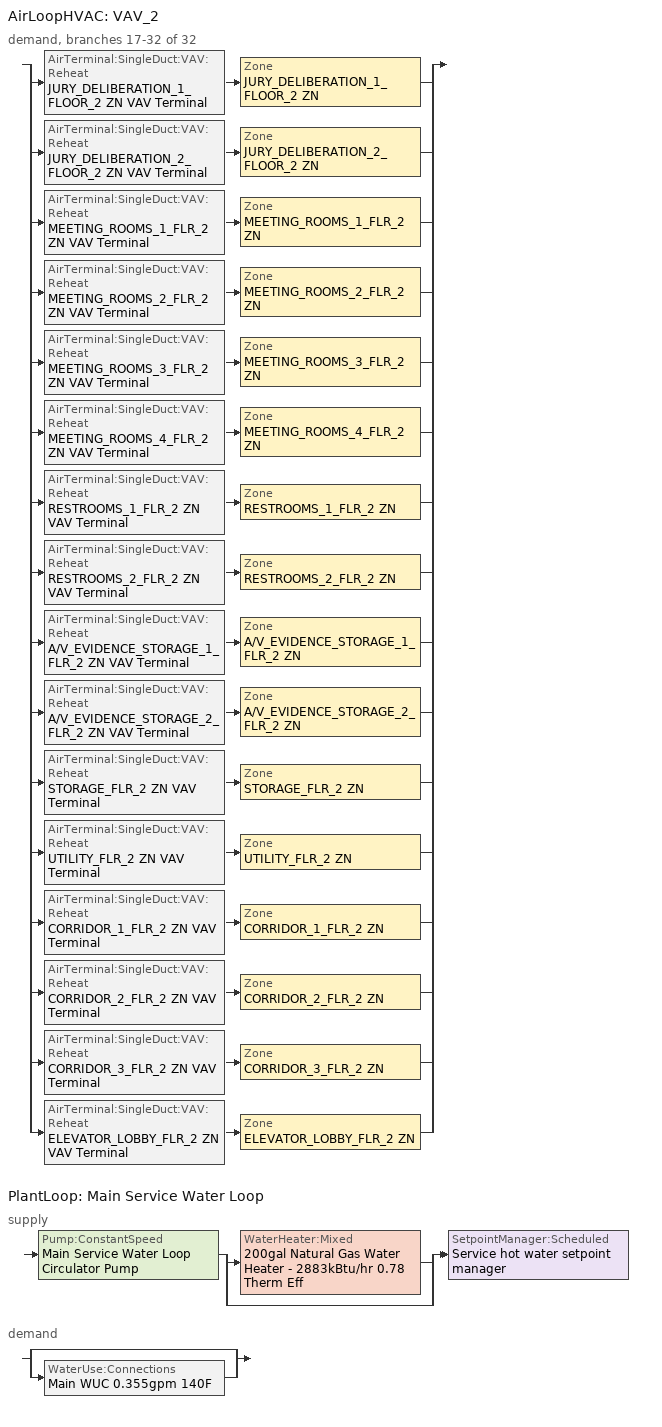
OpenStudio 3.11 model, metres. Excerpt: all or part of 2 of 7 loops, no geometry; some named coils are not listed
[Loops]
AirLoopHVAC 'VAV_2'
 demand, branches 17-32 of 32: split
  | AirTerminal:SingleDuct:VAV:Reheat 'JURY_DELIBERATION_1_FLOOR_2 ZN VAV Terminal' > Zone 'JURY_DELIBERATION_1_FLOOR_2 ZN'
  | AirTerminal:SingleDuct:VAV:Reheat 'JURY_DELIBERATION_2_FLOOR_2 ZN VAV Terminal' > Zone 'JURY_DELIBERATION_2_FLOOR_2 ZN'
  | AirTerminal:SingleDuct:VAV:Reheat 'MEETING_ROOMS_1_FLR_2 ZN VAV Terminal' > Zone 'MEETING_ROOMS_1_FLR_2 ZN'
  | AirTerminal:SingleDuct:VAV:Reheat 'MEETING_ROOMS_2_FLR_2 ZN VAV Terminal' > Zone 'MEETING_ROOMS_2_FLR_2 ZN'
  | AirTerminal:SingleDuct:VAV:Reheat 'MEETING_ROOMS_3_FLR_2 ZN VAV Terminal' > Zone 'MEETING_ROOMS_3_FLR_2 ZN'
  | AirTerminal:SingleDuct:VAV:Reheat 'MEETING_ROOMS_4_FLR_2 ZN VAV Terminal' > Zone 'MEETING_ROOMS_4_FLR_2 ZN'
  | AirTerminal:SingleDuct:VAV:Reheat 'RESTROOMS_1_FLR_2 ZN VAV Terminal' > Zone 'RESTROOMS_1_FLR_2 ZN'
  | AirTerminal:SingleDuct:VAV:Reheat 'RESTROOMS_2_FLR_2 ZN VAV Terminal' > Zone 'RESTROOMS_2_FLR_2 ZN'
  | AirTerminal:SingleDuct:VAV:Reheat 'A/V_EVIDENCE_STORAGE_1_FLR_2 ZN VAV Terminal' > Zone 'A/V_EVIDENCE_STORAGE_1_FLR_2 ZN'
  | AirTerminal:SingleDuct:VAV:Reheat 'A/V_EVIDENCE_STORAGE_2_FLR_2 ZN VAV Terminal' > Zone 'A/V_EVIDENCE_STORAGE_2_FLR_2 ZN'
  | AirTerminal:SingleDuct:VAV:Reheat 'STORAGE_FLR_2 ZN VAV Terminal' > Zone 'STORAGE_FLR_2 ZN'
  | AirTerminal:SingleDuct:VAV:Reheat 'UTILITY_FLR_2 ZN VAV Terminal' > Zone 'UTILITY_FLR_2 ZN'
  | AirTerminal:SingleDuct:VAV:Reheat 'CORRIDOR_1_FLR_2 ZN VAV Terminal' > Zone 'CORRIDOR_1_FLR_2 ZN'
  | AirTerminal:SingleDuct:VAV:Reheat 'CORRIDOR_2_FLR_2 ZN VAV Terminal' > Zone 'CORRIDOR_2_FLR_2 ZN'
  | AirTerminal:SingleDuct:VAV:Reheat 'CORRIDOR_3_FLR_2 ZN VAV Terminal' > Zone 'CORRIDOR_3_FLR_2 ZN'
  | AirTerminal:SingleDuct:VAV:Reheat 'ELEVATOR_LOBBY_FLR_2 ZN VAV Terminal' > Zone 'ELEVATOR_LOBBY_FLR_2 ZN'
PlantLoop 'Main Service Water Loop'
 supply: Pump:ConstantSpeed 'Main Service Water Loop Circulator Pump' > split
  | WaterHeater:Mixed '200gal Natural Gas Water Heater - 2883kBtu/hr 0.78 Therm Eff'
  | bypass
  join > SetpointManager:Scheduled 'Service hot water setpoint manager'
 demand: split
  | bypass
  | WaterUse:Connections 'Main WUC 0.355gpm 140F'
[Sizing:Zone] Zone Cooling Design Supply Air Temperature Input Method=SupplyAirTemperature; Zone Cooling Design Supply Air Temperature {C}=12.7778; Zone Cooling Design Supply Air Temperature Difference {deltaC}=11.11; Zone Heating Design Supply Air Temperature Input Method=SupplyAirTemperature; Zone Heating Design Supply Air Temperature {C}=40; Zone Heating Design Supply Air Temperature Difference {deltaC}=11.11; Zone Cooling Design Supply Air Humidity Ratio {kg-H2O/kg-air}=0.0085; Zone Heating Design Supply Air Humidity Ratio {kg-H2O/kg-air}=0.008; Cooling Design Air Flow Method=DesignDayWithLimit; Heating Design Air Flow Method=DesignDay; Heating Maximum Air Flow Fraction=1; Account for Dedicated Outdoor Air System=No; Dedicated Outdoor Air System Control Strategy=NeutralSupplyAir; Dedicated Outdoor Air Low Setpoint Temperature for Design {C}=autosize; Dedicated Outdoor Air High Setpoint Temperature for Design {C}=autosize; Zone Load Sizing Method=Sensible Load Only No Latent Load; Zone Latent Cooling Design Supply Air Humidity Ratio Input Method=HumidityRatioDifference; Zone Cooling Design Supply Air Humidity Ratio Difference {kgWater/kgDryAir}=0.005; Zone Latent Heating Design Supply Air Humidity Ratio Input Method=HumidityRatioDifference; Zone Humidification Design Supply Air Humidity Ratio Difference {kgWater/kgDryAir}=0.005; Design Minimum Zone Ventilation Efficiency=0; Sizing Option=Coincident; Heating Coil Sizing Method=None; Maximum Heating Capacity To Cooling Load Sizing Ratio {W/W}=1
A/V_EVIDENCE_STORAGE_1_FLR_2 ZN; A/V_EVIDENCE_STORAGE_2_FLR_2 ZN; CORRIDOR_1_FLR_2 ZN; CORRIDOR_2_FLR_2 ZN; CORRIDOR_3_FLR_2 ZN; ELEC/MECH_FLR_0 ZN; ELEVATOR_LOBBY_FLR_2 ZN; JURY_DELIBERATION_1_FLOOR_2 ZN; JURY_DELIBERATION_2_FLOOR_2 ZN; MEETING_ROOMS_1_FLR_2 ZN; MEETING_ROOMS_2_FLR_2 ZN; MEETING_ROOMS_3_FLR_2 ZN; MEETING_ROOMS_4_FLR_2 ZN; RESTROOMS_1_FLR_2 ZN; RESTROOMS_2_FLR_2 ZN; STORAGE_FLR_2 ZN; UTILITY_FLR_2 ZN
[Zone equipment]
A/V_EVIDENCE_STORAGE_1_FLR_2 ZN: A/V_EVIDENCE_STORAGE_1_FLR_2 ZN VAV Terminal
A/V_EVIDENCE_STORAGE_2_FLR_2 ZN: A/V_EVIDENCE_STORAGE_2_FLR_2 ZN VAV Terminal
CORRIDOR_1_FLR_2 ZN: CORRIDOR_1_FLR_2 ZN VAV Terminal
CORRIDOR_2_FLR_2 ZN: CORRIDOR_2_FLR_2 ZN VAV Terminal
CORRIDOR_3_FLR_2 ZN: CORRIDOR_3_FLR_2 ZN VAV Terminal
ELEVATOR_LOBBY_FLR_2 ZN: ELEVATOR_LOBBY_FLR_2 ZN VAV Terminal
JURY_DELIBERATION_1_FLOOR_2 ZN: JURY_DELIBERATION_1_FLOOR_2 ZN VAV Terminal
JURY_DELIBERATION_2_FLOOR_2 ZN: JURY_DELIBERATION_2_FLOOR_2 ZN VAV Terminal
MEETING_ROOMS_1_FLR_2 ZN: MEETING_ROOMS_1_FLR_2 ZN VAV Terminal
MEETING_ROOMS_2_FLR_2 ZN: MEETING_ROOMS_2_FLR_2 ZN VAV Terminal
MEETING_ROOMS_3_FLR_2 ZN: MEETING_ROOMS_3_FLR_2 ZN VAV Terminal
MEETING_ROOMS_4_FLR_2 ZN: MEETING_ROOMS_4_FLR_2 ZN VAV Terminal
RESTROOMS_1_FLR_2 ZN: RESTROOMS_1_FLR_2 ZN VAV Terminal
RESTROOMS_2_FLR_2 ZN: RESTROOMS_2_FLR_2 ZN VAV Terminal
STORAGE_FLR_2 ZN: STORAGE_FLR_2 ZN VAV Terminal
UTILITY_FLR_2 ZN: UTILITY_FLR_2 ZN VAV Terminal
[PlantLoop]
Main Service Water Loop: Glycol Concentration=0; Maximum Loop Temperature {C}=60; Minimum Loop Temperature {C}=51.6667; Plant Loop Volume {m3}=Autocalculate; Load Distribution Scheme=Optimal
[Sizing:Plant]
Main Service Water Loop: Loop Type=Heating; Design Loop Exit Temperature {C}=60; Loop Design Temperature Difference {deltaC}=5; Sizing Option=NonCoincident; Zone Timesteps in Averaging Window=1; Coincident Sizing Factor Mode=None
[SetpointManager:Scheduled]
Service hot water setpoint manager: Control Variable=Temperature; Schedule=Service Water Loop Temp - 140F; Setpoint Node or NodeList=Main Service Water Loop Supply Outlet Node
[Pump:ConstantSpeed]
Main Service Water Loop Circulator Pump: Rated Flow Rate {m3/s}=autosize; Rated Pump Head {Pa}=179352; Rated Power Consumption {W}=autosize; Motor Efficiency=0.528571; Fraction of Motor Inefficiencies to Fluid Stream=0; Pump Control Type=Intermittent; Design Power Sizing Method=PowerPerFlowPerPressure; Design Electric Power per Unit Flow Rate {W/(m3/s)}=348701.1; Design Shaft Power per Unit Flow Rate per Unit Head {W-s/m3-Pa}=1.28205
[AirTerminal:SingleDuct:VAV:Reheat] Availability Schedule=Always On Discrete; Maximum Air Flow Rate {m3/s}=AutoSize; Zone Minimum Air Flow Input Method=Constant; Constant Minimum Air Flow Fraction=0.3; Fixed Minimum Air Flow Rate {m3/s}=0; Maximum Hot Water or Steam Flow Rate {m3/s}=AutoSize; Minimum Hot Water or Steam Flow Rate {m3/s}=0; Convergence Tolerance=0.001; Damper Heating Action=Normal; Maximum Flow per Zone Floor Area During Reheat {m3/s-m2}=AutoSize; Maximum Flow Fraction During Reheat=AutoSize; Maximum Reheat Air Temperature {C}=40; Control For Outdoor Air=No
Name | Reheat Coil
JURY_DELIBERATION_1_FLOOR_2 ZN VAV Terminal | JURY_DELIBERATION_1_FLOOR_2 ZN Reheat Coil
JURY_DELIBERATION_2_FLOOR_2 ZN VAV Terminal | JURY_DELIBERATION_2_FLOOR_2 ZN Reheat Coil
MEETING_ROOMS_1_FLR_2 ZN VAV Terminal | MEETING_ROOMS_1_FLR_2 ZN Reheat Coil
MEETING_ROOMS_2_FLR_2 ZN VAV Terminal | MEETING_ROOMS_2_FLR_2 ZN Reheat Coil
MEETING_ROOMS_3_FLR_2 ZN VAV Terminal | MEETING_ROOMS_3_FLR_2 ZN Reheat Coil
MEETING_ROOMS_4_FLR_2 ZN VAV Terminal | MEETING_ROOMS_4_FLR_2 ZN Reheat Coil
RESTROOMS_1_FLR_2 ZN VAV Terminal | RESTROOMS_1_FLR_2 ZN Reheat Coil
RESTROOMS_2_FLR_2 ZN VAV Terminal | RESTROOMS_2_FLR_2 ZN Reheat Coil
A/V_EVIDENCE_STORAGE_1_FLR_2 ZN VAV Terminal | A/V_EVIDENCE_STORAGE_1_FLR_2 ZN Reheat Coil
A/V_EVIDENCE_STORAGE_2_FLR_2 ZN VAV Terminal | A/V_EVIDENCE_STORAGE_2_FLR_2 ZN Reheat Coil
STORAGE_FLR_2 ZN VAV Terminal | STORAGE_FLR_2 ZN Reheat Coil
UTILITY_FLR_2 ZN VAV Terminal | UTILITY_FLR_2 ZN Reheat Coil
CORRIDOR_1_FLR_2 ZN VAV Terminal | CORRIDOR_1_FLR_2 ZN Reheat Coil
CORRIDOR_2_FLR_2 ZN VAV Terminal | CORRIDOR_2_FLR_2 ZN Reheat Coil
CORRIDOR_3_FLR_2 ZN VAV Terminal | CORRIDOR_3_FLR_2 ZN Reheat Coil
ELEVATOR_LOBBY_FLR_2 ZN VAV Terminal | ELEVATOR_LOBBY_FLR_2 ZN Reheat Coil
[WaterHeater:Mixed]
200gal Natural Gas Water Heater - 2883kBtu/hr 0.78 Therm Eff: Tank Volume {m3}=0.757082; Setpoint Temperature Schedule=Service Water Loop Temp - 140F; Deadband Temperature Difference {deltaC}=2; Maximum Temperature Limit {C}=60; Heater Control Type=Cycle; Heater Maximum Capacity {W}=845000; Heater Fuel Type=NaturalGas; Heater Thermal Efficiency=0.78; Off Cycle Parasitic Fuel Consumption Rate {W}=19.9992; Off Cycle Parasitic Fuel Type=NaturalGas; Off Cycle Parasitic Heat Fraction to Tank=0; On Cycle Parasitic Fuel Consumption Rate {W}=19.9992; On Cycle Parasitic Fuel Type=NaturalGas; On Cycle Parasitic Heat Fraction to Tank=0; Ambient Temperature Indicator=ThermalZone; Ambient Temperature Thermal Zone=ELEC/MECH_FLR_0 ZN; Off Cycle Loss Coefficient to Ambient Temperature {W/K}=5.99799; On Cycle Loss Coefficient to Ambient Temperature {W/K}=5.99799; Use Side Effectiveness=1; Source Side Effectiveness=1; Use Side Design Flow Rate {m3/s}=autosize; Source Side Design Flow Rate {m3/s}=autosize; Indirect Water Heating Recovery Time {hr}=1.5; Source Side Flow Control Mode=IndirectHeatPrimarySetpoint
[WaterHeater:Sizing]
200gal Natural Gas Water Heater - 2883kBtu/hr 0.78 Therm Eff: Design Mode=PeakDraw; Time Storage Can Meet Peak Draw {hr}=0.538503; Time for Tank Recovery {hr}=0.5; Nominal Tank Volume for Autosizing Plant Connections {m3}=1
[WaterUse:Equipment:Definition]
Main 0.355gpm 140F: Peak Flow Rate {m3/s}=2.2397e-05; Target Temperature Schedule=Mixed Water At Faucet Temp - 140F; Sensible Fraction Schedule=Fraction Sensible - 0.2; Latent Fraction Schedule=Fraction Latent - 0.05
[WaterUse:Equipment]
Main Service Water Use 0.355gpm 140F: Water Use Equipment Definition=Main 0.355gpm 140F; Flow Rate Fraction Schedule=Courthouse BLDG_SWH_SCH
[WaterUse:Connections]
Main WUC 0.355gpm 140F: Drain Water Heat Exchanger Type=None; Drain Water Heat Exchanger Destination=Plant; Water Use Equipment Name 1=Main Service Water Use 0.355gpm 140F
[Schedule:Constant]
Always On Discrete: Value=1
[Schedule:Ruleset]
Name | Default Day Schedule | Summer Design Day Schedule | Winter Design Day Schedule
Service Water Loop Temp - 140F | Service Water Loop Temp - 140F Default
Courthouse BLDG_SWH_SCH | Courthouse BLDG_SWH_SCH Default | Courthouse BLDG_SWH_SCH Summer Design Day | Courthouse BLDG_SWH_SCH Winter Design Day
Fraction Sensible - 0.2 | Fraction Sensible - 0.2 Default
Fraction Latent - 0.05 | Fraction Latent - 0.05 Default
Mixed Water At Faucet Temp - 140F | Mixed Water At Faucet Temp - 140F Default
[Schedule:Day]
Service Water Loop Temp - 140F Default; Mixed Water At Faucet Temp - 140F Default: 24, 0, 60
Courthouse BLDG_SWH_SCH Default: No, 6, 0, 0, 11, 0, 0.04, 13, 0, 0.06, 14, 0, 0.09, 15, 0, 0.06, 18, 0, 0.04, 24, 0, 0
Courthouse BLDG_SWH_SCH Summer Design Day; Courthouse BLDG_SWH_SCH SmrDsn|Wkdy Day: No, 6, 0, 0, 7, 0, 0.07, 8, 0, 0.19, 9, 0, 0.35, 10, 0, 0.38, 11, 0, 0.39, 12, 0, 0.47, 13, 0, 0.57, 14, 0, 0.54, 15, 0, 0.34, 16, 0, 0.33, 17, 0, 0.44, 18, 0, 0.26, 19, 0, 0.21, 20, 0, 0.15, 21, 0, 0.17, 22, 0, 0.08, 24, 0, 0.05
Courthouse BLDG_SWH_SCH Winter Design Day; Courthouse BLDG_SWH_SCH WntrDsn|Sat Day: No, 6, 0, 0, 7, 0, 0.07, 8, 0, 0.11, 9, 0, 0.15, 10, 0, 0.21, 11, 0, 0.19, 12, 0, 0.23, 13, 0, 0.2, 14, 0, 0.19, 15, 0, 0.15, 16, 0, 0.13, 17, 0, 0.14, 19, 0, 0.07, 24, 0, 0
Fraction Sensible - 0.2 Default: 24, 0, 0.2
Fraction Latent - 0.05 Default: 24, 0, 0.05
[Schedule:Rule] Schedule Ruleset=Courthouse BLDG_SWH_SCH; Date Specification Type=DateRange; Start Month=1; Start Day=1; End Month=12; End Day=31
Name | Rule Order | Day Schedule | Apply Monday | Apply Tuesday | Apply Wednesday | Apply Thursday | Apply Friday | Apply Saturday
Schedule Rule 43 | 1 | Courthouse BLDG_SWH_SCH SmrDsn|Wkdy Day | Yes | Yes | Yes | Yes | Yes
Schedule Rule 44 | 0 | Courthouse BLDG_SWH_SCH WntrDsn|Sat Day |  |  |  |  |  | Yes
